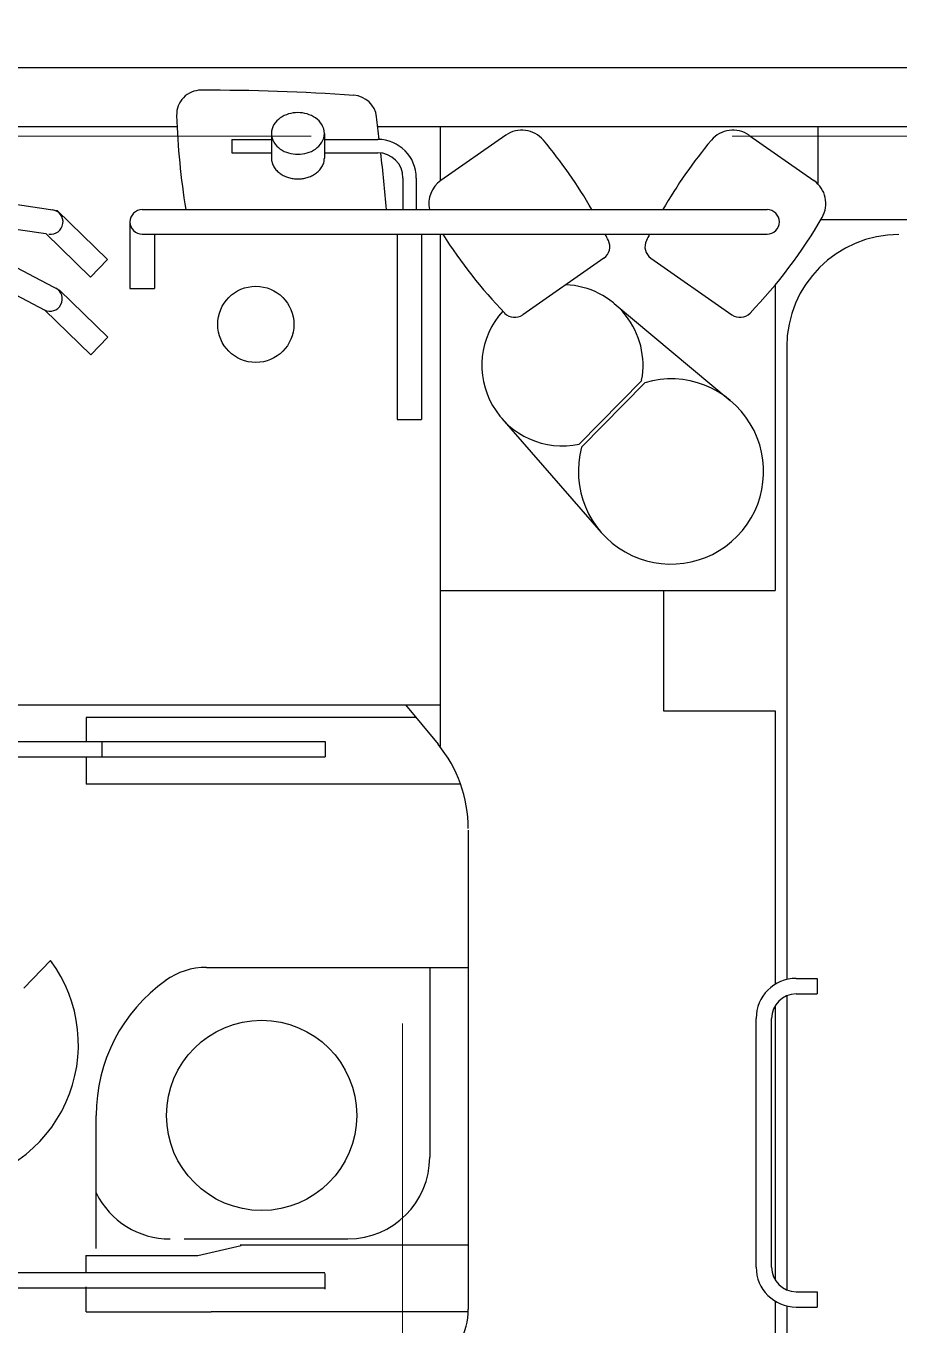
# Model space of a CAD drawing. Header units: millimetres. Extents: x -2078669 to -1085629, y -5987148 to 310365.
# Drawn here: x -1711151 to -1709907, y -1054849 to -1052996 of the extents above; entities that cross this region are included whole.
import ezdxf

# ---------------------------------------------------------------- set-up
doc = ezdxf.new("R2010")
doc.units = ezdxf.units.MM
doc.header["$LTSCALE"] = 500
doc.linetypes.add('SXF_跳び破線', pattern=[12, 6, -6])
for name, color, linetype, lineweight in [('D-BGD', 7, 'Continuous', 13), ('D-BYP-STR1', 2, 'Continuous', 13), ('D-BYP-STR8', 5, 'Continuous', 25), ('D-BYP-STRB', 5, 'Continuous', 25)]:
    doc.layers.add(name, color=color, linetype=linetype, lineweight=lineweight)

# ---------------------------------------------------------------- blocks, each defined once
blk = doc.blocks.new('河川平面')
at = {"layer": 'D-BGD', "linetype": 'Continuous', "extrusion": (0.879845, 0.091136, 0.466441), "elevation": 1326280.5}
blk.add_lwpolyline([(-2950345.8, -283885.4), (-2934237.5, -284529.8), (-2917933.7, -285106.3)], dxfattribs=at)
blk = doc.blocks.new('A$C45d7a2f6')
at = {"layer": 'D-BYP-STRB', "linetype": 'Continuous'}
for p, q in [((5973.9, 3095.7), (8726.5, 3095.7)), ((5832.8, 3011.6), (7026.5, 3011.6)), ((7312.6, 3011.6), (9090.4, 3011.6)), ((7401.3, 3011.6), (7401.3, 2933.7)), ((7939.8, 3011.6), (7939.8, 2930.6)), ((7104.7, 2993.2), (7104.7, 2974.2)), ((7104.7, 2993.2), (7160.9, 2993.2)), ((7160.9, 3001.7), (7160.9, 2966.7)), ((7236.4, 3001.7), (7236.4, 2966.7)), ((7236.4, 2993.2), (7312.5, 2993.2)), ((7495, 2999.3), (7402.5, 2934.5)), ((7841.7, 2999.3), (7934.2, 2934.5)), ((7104.7, 2974.2), (7160.9, 2974.2)), ((7236.4, 2974.2), (7312.5, 2974.2)), ((6515, 2942), (6855.6, 2892.1)), ((7348.5, 2938.2), (7348.5, 2893.2)), ((7367.5, 2938.2), (7367.5, 2893.2)), ((6510, 2907.3), (6839.3, 2859.1)), ((6549.1, 2901.6), (6838.1, 2750)), ((6855.6, 2892.1), (6927.5, 2821.9)), ((6976.8, 2893.2), (7867.5, 2893.2)), ((6653.7, 2886.3), (6858.9, 2778.6)), ((6959.3, 2875.7), (6959.3, 2780.9)), ((7944.3, 2879), (9049.8, 2879)), ((6839.3, 2859.1), (6903.1, 2796.9)), ((6976.8, 2858.2), (7867.5, 2858.2)), ((6994.3, 2858.2), (6994.3, 2780.9)), ((7340.1, 2858.2), (7340.1, 2594.2)), ((7375.1, 2858.2), (7375.1, 2594.2)), ((7401.3, 2858.2), (7401.3, 2127.7)), ((6927.5, 2821.9), (6903.1, 2796.9)), ((7634.7, 2824), (7519.3, 2743.2)), ((7701.9, 2824), (7817.4, 2743.2)), ((6959.3, 2780.9), (6994.3, 2780.9)), ((7878.9, 2785.6), (7878.9, 2350.4)), ((6858.9, 2778.6), (6927.8, 2711.4)), ((6838.1, 2750), (6903.4, 2686.4)), ((7649.4, 2759.4), (7815.1, 2621.3)), ((6927.8, 2711.4), (6903.4, 2686.4)), ((7895.5, 2697.6), (7895.5, 1795.7)), ((7688.8, 2649.8), (7599.7, 2558.7)), ((7693.1, 2646.5), (7603.1, 2554.5)), ((7489.2, 2595.6), (7631, 2433.1)), ((7340.1, 2594.2), (7375.1, 2594.2)), ((7401.3, 2350.4), (7878.9, 2350.4)), ((7719.9, 2350.4), (7719.9, 2178.9)), ((6799.2, 2187.4), (7401.3, 2187.4)), ((7352.1, 2187.4), (7398.4, 2131.2)), ((6896.7, 2169.3), (6896.7, 2135.2)), ((7367, 2169.3), (6896.7, 2169.3)), ((7719.9, 2178.9), (7878.9, 2178.9)), ((7878.9, 2178.9), (7878.9, 1788.7)), ((6017.5, 2135.2), (7237.5, 2135.2)), ((6919.4, 2135.2), (6919.4, 2113.1)), ((7237.5, 2135.2), (7237.5, 2113.1)), ((6034.3, 2113.1), (7237.5, 2113.1)), ((6896.7, 2113.1), (6896.7, 2074.2)), ((7430.7, 2074.2), (6896.7, 2074.2)), ((7441.6, 2008.8), (7441.6, 1326)), ((6808, 1783.5), (6846.1, 1822.9)), ((7068.4, 1813), (7441.6, 1813)), ((7386.6, 1813), (7386.6, 1542.5)), ((7908.9, 1797.3), (7938.9, 1797.3)), ((7938.9, 1797.3), (7938.9, 1775.3)), ((7895.5, 1772.6), (7895.5, 1353.5)), ((7908.9, 1775.3), (7938.9, 1775.3)), ((7878.9, 1758.3), (7878.9, 1367.8)), ((7851.9, 1385.8), (7851.9, 1740.3)), ((7873.9, 1385.8), (7873.9, 1740.3)), ((6911.1, 1412.4), (6911.1, 1602.1)), ((7036.5, 1426), (7270.1, 1426)), ((7056.1, 1402.5), (7118, 1416.6)), ((7441.6, 1417.1), (7116.4, 1417.1)), ((6896.4, 1402.5), (7056.1, 1402.5)), ((6896.7, 1378.3), (6896.7, 1402.5)), ((6034.4, 1378.3), (7237.3, 1378.3)), ((7237.5, 1354.5), (7237.5, 1376.6)), ((6017.5, 1356.2), (7237.5, 1356.2)), ((6896.7, 1322.1), (6896.7, 1357.5)), ((7878.9, 1337.4), (7878.9, 438.8)), ((7908.9, 1350.8), (7938.9, 1350.8)), ((7938.9, 1350.8), (7938.9, 1328.8)), ((6896.7, 1322.1), (7075, 1322.1)), ((7441.6, 1322.1), (7075, 1322.1)), ((7895.5, 1330.4), (7895.5, 803.6)), ((7908.9, 1328.8), (7938.9, 1328.8))]:
    blk.add_line(p, q, dxfattribs=at)
blk.add_lwpolyline([(7236.4, 3001.7, 0.136471), (7232.8, 3014.3, 0.105694), (7223.8, 3023.9, 0.081409), (7211.8, 3029.5, 0.070635), (7198.7, 3031.4, 0.070632), (7185.5, 3029.5, 0.081404), (7173.6, 3023.9, 0.105703), (7164.5, 3014.3, 0.136497), (7160.9, 3001.7, 0.136471), (7164.5, 2989.1, 0.105694), (7173.6, 2979.5, 0.081409), (7185.5, 2973.9, 0.070635), (7198.7, 2972, 0.070632), (7211.8, 2973.9, 0.081404), (7223.7, 2979.5, 0.105703), (7232.8, 2989.1, 0.136497)], format="xyb", close=True, dxfattribs=at)
blk.add_lwpolyline([(7160.9, 2966.7, 0.070477), (7161.8, 2960.1, 0.064818), (7164.5, 2954.1, 0.056649), (7168.5, 2948.8, 0.048921), (7173.6, 2944.5, 0.042865), (7179.3, 2941.2, 0.038626), (7185.5, 2938.9, 0.035992), (7192, 2937.5, 0.034731), (7198.7, 2937, 0.034724), (7205.3, 2937.5, 0.035983), (7211.8, 2938.9, 0.038625), (7218, 2941.2, 0.042865), (7223.7, 2944.5, 0.048922), (7228.8, 2948.8, 0.056654), (7232.8, 2954.1, 0.064825), (7235.5, 2960.1, 0.070481), (7236.4, 2966.7)], format="xyb", dxfattribs=at)
for centre, radius in [((7138.7, 2729.6), 54.3), ((7147, 1602.1), 135.6)]:
    blk.add_circle(centre, radius, dxfattribs=at)
for centre, radius, start, end in [((7060.8, 3028.4), 35, 90.0839, 181.8612), ((7065.3, -42.2), 3105.6, 86.0627, 90.0839), ((7276.1, 3021.2), 35, 7.0266, 86.0627), ((8081.5, 3061.6), 1056.2, 181.8612, 189.174), ((3185.7, 2517), 4156.4, 6.5786, 7.0266), ((7517.9, 2966.5), 40, 39.8793, 124.9954), ((7818.8, 2966.5), 40, 55.0046, 140.1207), ((7312.5, 2938.2), 55, 0, 90), ((7007.6, 2540.1), 705, 30.0522, 39.8793), ((8329.1, 2540.1), 705, 140.1207, 149.9478), ((7312.5, 2938.2), 36, 0, 90), ((3185.7, 2517), 4156.4, 5.1929, 6.315), ((7425.4, 2901.8), 40, 124.9954, 192.3717), ((7911.3, 2901.8), 40, 329.8885, 55.0046), ((6846.4, 2875.7), 17.5, 261.6692, 81.6692), ((6976.8, 2875.7), 17.5, 90, 270), ((7867.5, 2875.7), 17.5, 270, 90), ((7336, 3235.4), 705, 316.0086, 329.8885), ((8000.7, 3235.4), 705, 212.3453, 223.9914), ((7007.6, 2540.1), 705, 25.9995, 26.8171), ((8329.1, 2540.1), 705, 153.1829, 154.0005), ((8055.5, 2697.6), 160, 90, 180), ((7623.3, 2840.4), 20, 305.009, 25.9995), ((7713.4, 2840.4), 20, 154.0005, 234.991), ((6845.4, 2765.9), 17.5, 242.318, 62.318), ((7575.8, 2671.2), 114.9, 349.3066, 87.6762), ((7575.8, 2671.2), 114.9, 137.7234, 281.9803), ((7507.8, 2759.6), 20, 223.9914, 304.9818), ((7828.8, 2759.6), 20, 235.0182, 316.0086), ((7730.5, 2519.9), 132, 164.8335, 106.4527), ((7252.5, 2010.9), 189.1, 0, 39.4911), ((6685, 1703.1), 200.8, 274.7448, 36.6042), ((7068.4, 1712.6), 100.4, 90, 125.4309), ((7147, 1602.1), 235.9, 125.4309, 180), ((7908.9, 1740.3), 57, 90, 180), ((7908.9, 1740.3), 35, 90, 180), ((7270.1, 1542.5), 116.5, 270, 0), ((7016.5, 1543.4), 117.5, 206.177, 270.0031), ((7908.9, 1385.8), 57, 180, 270), ((7908.9, 1385.8), 35, 180, 270), ((7341.6, 1326), 100, 303.536, 0)]:
    blk.add_arc(centre, radius, start, end, dxfattribs=at)

msp = doc.modelspace()

# ---------------------------------------------------------------- linework, layer by layer
at = {"layer": 'D-BYP-STR1', "linetype": 'SXF_跳び破線', "ltscale": 0.2}
for p, q in [((-1720944.5, -1053152.7), (-1700284.8, -1053152.7)), ((-1710614.6, -1054417.7), (-1710614.6, -1055682.7))]:
    msp.add_line(p, q, dxfattribs=at)

# ---------------------------------------------------------------- block references
at = {"layer": 'D-BGD'}
msp.add_blockref('河川平面', (-3310965.8, 1732500.2), dxfattribs=at)
at = {"layer": 'D-BYP-STR8'}
msp.add_blockref('A$C45d7a2f6', (-1717962.2, -1056150.7), dxfattribs=at)

doc.saveas('drawing.dxf')
